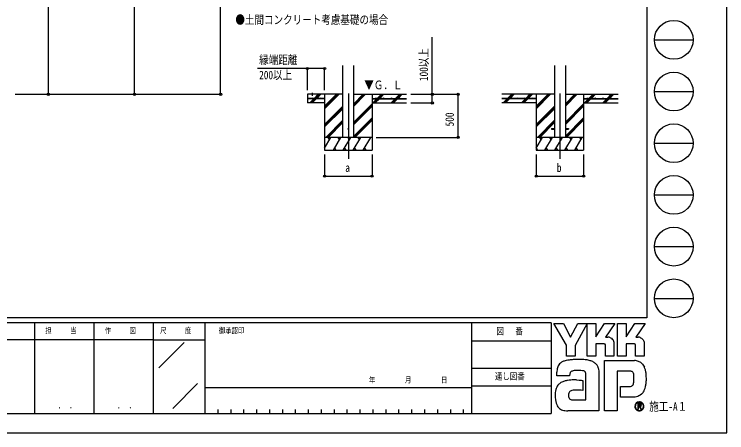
# Model space of a CAD drawing. Units: millimetres, scale not verified. Extents: x -12615 to 12615, y -8910 to 8910.
# Drawn here: x 4341 to 12615, y -8910 to -4053 of the extents above; entities that cross this region are included whole.
import ezdxf
from ezdxf.enums import TextEntityAlignment as Align

# ---------------------------------------------------------------- set-up
doc = ezdxf.new("R2010")
doc.units = ezdxf.units.MM
doc.header["$LTSCALE"] = 40
for name, color, linetype in [('0-2_USER1', 3, 'Continuous'), ('0-3_YKK_12', 2, 'Continuous'), ('0-4_YKK_13', 4, 'Continuous'), ('0-5_YKK_A1', 4, 'Continuous'), ('0-6_YKK_D', 6, 'Continuous'), ('0-7_YKK_ZWAK', 7, 'Continuous')]:
    doc.layers.add(name, color=color, linetype=linetype)
doc.styles.add('ＭＳ ゴシック', font='')
doc.styles.get('ＭＳ ゴシック').set_extended_font_data('MS Gothic')

msp = doc.modelspace()

# ---------------------------------------------------------------- linework, layer by layer
at = {"layer": '0-3_YKK_12'}
for p, q in [((8220.69, -4972.97), (8220.69, -5732.18)), ((10678.08, -4972.97), (10678.08, -5732.18))]:
    msp.add_line(p, q, dxfattribs=at)
at = {"layer": '0-4_YKK_13'}
for p, q in [((10578.08, -5377.68), (10578.08, -5386.68)), ((10578.08, -5377.68), (10615.58, -5377.68)), ((10740.58, -5377.68), (10778.08, -5377.68)), ((10778.08, -5377.68), (10778.08, -5386.68)), ((10578.08, -5386.68), (10615.58, -5386.68)), ((10740.58, -5386.68), (10778.08, -5386.68))]:
    msp.add_line(p, q, dxfattribs=at)
msp.add_circle((8220.69, -5382.18), 5, dxfattribs=at)
at = {"layer": '0-5_YKK_A1'}
for p, q in [((8158.19, -5482.18), (8158.19, -4646.83)), ((8283.19, -5482.18), (8283.19, -4646.83)), ((10615.58, -4645.83), (10615.58, -5482.18)), ((10740.58, -4645.83), (10740.58, -5482.18)), ((7945.69, -5029.68), (7745.69, -5029.68)), ((7945.69, -5034.68), (7745.69, -5034.68)), ((7773.56, -5080.78), (7819.66, -5034.68)), ((7786.3, -5082.18), (7833.8, -5034.68)), ((7799.22, -4965.97), (7799.22, -5000.82)), ((7800.44, -5082.18), (7847.94, -5034.68)), ((7824.66, -5029.68), (7872.16, -4982.18)), ((7838.8, -5029.68), (7886.3, -4982.18)), ((7852.94, -5029.68), (7900.44, -4982.18)), ((7945.69, -4982.18), (7945.69, -5632.18)), ((7945.69, -5149.06), (8112.58, -4982.18)), ((7945.69, -5134.92), (8098.43, -4982.18)), ((7945.69, -5120.78), (8084.29, -4982.18)), ((7945.69, -5029.68), (7945.69, -5034.68)), ((8283.19, -5119.93), (8420.94, -4982.18)), ((8283.19, -5105.79), (8406.8, -4982.18)), ((8283.19, -5091.65), (8392.66, -4982.18)), ((8283.19, -4982.18), (8895.69, -4982.18)), ((8495.69, -4982.18), (8495.69, -5632.18)), ((8495.69, -5029.68), (8895.69, -5029.68)), ((8495.69, -5029.68), (8495.69, -5034.68)), ((8495.69, -5034.68), (8895.69, -5034.68)), ((8504.79, -5082.18), (8552.29, -5034.68)), ((8518.93, -5082.18), (8566.43, -5034.68)), ((8533.07, -5082.18), (8580.57, -5034.68)), ((8557.29, -5029.68), (8604.79, -4982.18)), ((8571.43, -5029.68), (8618.93, -4982.18)), ((8585.57, -5029.68), (8633.08, -4982.18)), ((8716.92, -5082.18), (8764.42, -5034.68)), ((8731.06, -5082.18), (8778.56, -5034.68)), ((8745.21, -5082.18), (8792.71, -5034.68)), ((8769.42, -5029.68), (8816.92, -4982.18)), ((8783.56, -5029.68), (8831.07, -4982.18)), ((8797.71, -5029.68), (8845.21, -4982.18)), ((10615.58, -4982.18), (10003.08, -4982.18)), ((10403.08, -5029.68), (10003.08, -5029.68)), ((10403.08, -5034.68), (10003.08, -5034.68)), ((10017.41, -5082.18), (10064.91, -5034.68)), ((10031.56, -5082.18), (10079.06, -5034.68)), ((10045.7, -5082.18), (10093.2, -5034.68)), ((10069.91, -5029.68), (10117.42, -4982.18)), ((10084.06, -5029.68), (10085.72, -5028.02)), ((10088.91, -5024.83), (10131.56, -4982.18)), ((10098.2, -5029.68), (10145.7, -4982.18)), ((10230.95, -5080.78), (10277.05, -5034.68)), ((10243.69, -5082.18), (10291.19, -5034.68)), ((10257.83, -5082.18), (10305.33, -5034.68)), ((10282.05, -5029.68), (10329.55, -4982.18)), ((10296.19, -5029.68), (10343.69, -4982.18)), ((10310.33, -5029.68), (10357.83, -4982.18)), ((10403.08, -4982.18), (10403.08, -5632.18)), ((10403.08, -5149.06), (10569.96, -4982.18)), ((10403.08, -5134.92), (10555.82, -4982.18)), ((10403.08, -5120.78), (10541.68, -4982.18)), ((10403.08, -5029.68), (10403.08, -5034.68)), ((10740.58, -5119.93), (10878.33, -4982.18)), ((10740.58, -5105.79), (10864.19, -4982.18)), ((10740.58, -5091.65), (10850.05, -4982.18)), ((10740.58, -4982.18), (11353.08, -4982.18)), ((10953.08, -4982.18), (10953.08, -5632.18)), ((10953.08, -5029.68), (11353.08, -5029.68)), ((10953.08, -5029.68), (10953.08, -5034.68)), ((10953.08, -5034.68), (11353.08, -5034.68)), ((10962.18, -5082.18), (11009.68, -5034.68)), ((10976.32, -5082.18), (11023.82, -5034.68)), ((10990.46, -5082.18), (11037.96, -5034.68)), ((11014.68, -5029.68), (11062.18, -4982.18)), ((11028.82, -5029.68), (11076.32, -4982.18)), ((11042.96, -5029.68), (11090.46, -4982.18)), ((11174.31, -5082.18), (11221.81, -5034.68)), ((11188.45, -5082.18), (11235.95, -5034.68)), ((11202.6, -5082.18), (11250.1, -5034.68)), ((11226.81, -5029.68), (11274.31, -4982.18)), ((11240.95, -5029.68), (11288.45, -4982.18)), ((11255.1, -5029.68), (11302.6, -4982.18)), ((7945.69, -5082.18), (7745.69, -5082.18)), ((7945.69, -5332.91), (8158.19, -5120.41)), ((8283.19, -5303.78), (8495.69, -5091.28)), ((8283.19, -5317.92), (8495.69, -5105.42)), ((8283.19, -5332.06), (8495.69, -5119.56)), ((8495.69, -5082.18), (8895.69, -5082.18)), ((10403.08, -5082.18), (10003.08, -5082.18)), ((10403.08, -5332.91), (10615.58, -5120.41)), ((10740.58, -5303.78), (10953.08, -5091.28)), ((10740.58, -5317.92), (10953.08, -5105.42)), ((10740.58, -5332.06), (10953.08, -5119.56)), ((10953.08, -5082.18), (11353.08, -5082.18)), ((7945.69, -5347.05), (8158.19, -5134.55)), ((7945.69, -5361.19), (8158.19, -5148.7)), ((10403.08, -5347.05), (10615.58, -5134.55)), ((10403.08, -5361.19), (10615.58, -5148.7)), ((7958.55, -5482.18), (8158.19, -5282.54)), ((8283.19, -5465.91), (8495.69, -5253.41)), ((8283.19, -5480.05), (8495.69, -5267.55)), ((8295.2, -5482.18), (8495.69, -5281.69)), ((10415.94, -5482.18), (10615.58, -5282.54)), ((10740.58, -5465.91), (10953.08, -5253.41)), ((10740.58, -5480.05), (10953.08, -5267.55)), ((10752.59, -5482.18), (10953.08, -5281.69)), ((7972.69, -5482.18), (8158.19, -5296.68)), ((7986.84, -5482.18), (8158.19, -5310.83)), ((10430.08, -5482.18), (10615.58, -5296.68)), ((10444.23, -5482.18), (10615.58, -5310.83)), ((8495.69, -5482.18), (7945.69, -5482.18)), ((7945.69, -5607.63), (8018.12, -5482.18)), ((8003.12, -5508.17), (7988.12, -5482.18)), ((8046.99, -5632.18), (8133.59, -5482.18)), ((8118.59, -5508.16), (8103.59, -5482.18)), ((8162.46, -5632.18), (8249.06, -5482.18)), ((8234.06, -5508.17), (8219.06, -5482.18)), ((8277.93, -5632.18), (8364.53, -5482.18)), ((8349.53, -5508.17), (8334.53, -5482.18)), ((8393.4, -5632.18), (8480, -5482.18)), ((8450, -5482.18), (8450, -5482.18)), ((10953.08, -5482.18), (10403.08, -5482.18)), ((10403.08, -5607.63), (10475.51, -5482.18)), ((10460.51, -5508.17), (10445.51, -5482.18)), ((10504.38, -5632.18), (10590.98, -5482.18)), ((10575.98, -5508.16), (10560.98, -5482.18)), ((10619.85, -5632.18), (10706.45, -5482.18)), ((10691.45, -5508.17), (10676.45, -5482.18)), ((10735.32, -5632.18), (10821.92, -5482.18)), ((10806.92, -5508.17), (10791.92, -5482.18)), ((10850.79, -5632.18), (10937.39, -5482.18)), ((10922.39, -5508.16), (10907.39, -5482.18)), ((8061.99, -5606.2), (8076.99, -5632.18)), ((8177.46, -5606.2), (8192.46, -5632.18)), ((8292.93, -5606.2), (8307.93, -5632.18)), ((8408.4, -5606.2), (8423.4, -5632.18)), ((10403.91, -5606.2), (10418.91, -5632.18)), ((10519.38, -5606.2), (10534.38, -5632.18)), ((10634.85, -5606.2), (10649.85, -5632.18)), ((10750.32, -5606.2), (10765.32, -5632.18)), ((10865.79, -5606.2), (10880.79, -5632.18)), ((7945.69, -5632.18), (8495.69, -5632.18)), ((10403.08, -5632.18), (10953.08, -5632.18))]:
    msp.add_line(p, q, dxfattribs=at)
msp.add_lwpolyline([(8158.19, -4982.18), (7745.69, -4982.18), (7745.69, -5082.18)], dxfattribs=at)
for centre in [(7810.69, -5027.18), (7900.69, -5027.18), (8540.69, -5027.18), (8630.69, -5027.18), (8720.69, -5027.18), (8810.69, -5027.18), (10088.08, -5027.18), (10178.08, -5027.18), (10268.08, -5027.18), (10358.08, -5027.18), (10998.08, -5027.18), (11088.08, -5027.18), (11178.08, -5027.18), (11268.08, -5027.18)]:
    msp.add_circle(centre, 2.5, dxfattribs=at)
at = {"layer": '0-6_YKK_D'}
for p, q in [((6737.85, -4982.18), (6737.85, -2151.07)), ((5737.85, -4982.18), (5737.85, -2272.18)), ((4737.85, -4982.18), (4737.85, -2532.18)), ((7745.69, -4932.18), (7745.69, -4681.18)), ((7945.69, -4932.18), (7945.69, -4681.18)), ((4351.7, -4982.18), (4738.85, -4982.18)), ((4351.7, -4982.18), (6738.85, -4982.18)), ((4352.7, -4982.18), (5738.85, -4982.18)), ((8945.69, -4982.18), (9496.69, -4982.18)), ((8945.69, -4982.18), (9196.69, -4982.18)), ((9495.69, -5482.18), (9495.69, -4982.18)), ((8945.69, -5082.18), (9196.69, -5082.18)), ((8545.69, -5482.18), (9496.69, -5482.18)), ((7945.69, -5682.18), (7945.69, -5933.18)), ((8495.69, -5682.18), (8495.69, -5933.18)), ((10403.08, -5682.18), (10403.08, -5933.18)), ((10953.08, -5682.18), (10953.08, -5933.18)), ((7945.69, -5932.18), (8495.69, -5932.18)), ((10403.08, -5932.18), (10953.08, -5932.18))]:
    msp.add_line(p, q, dxfattribs=at)
for points in [[(9195.69, -5082.18), (9195.69, -4982.18), (9195.69, -4318.98)], [(7945.69, -4682.18), (7745.69, -4682.18), (7165.09, -4682.18)]]:
    msp.add_lwpolyline(points, dxfattribs=at)
for centre in [(7745.69, -4682.18), (7945.69, -4682.18), (4737.85, -4982.18), (5737.85, -4982.18), (6737.85, -4982.18), (9195.69, -4982.18), (9495.69, -4982.18), (9195.69, -5082.18), (9495.69, -5482.18), (7945.69, -5932.18), (8495.69, -5932.18), (10403.08, -5932.18), (10953.08, -5932.18)]:
    msp.add_circle(centre, 12.75, dxfattribs=at)
at = {"layer": '0-7_YKK_ZWAK'}
for p, q in [((11685.06, 8325), (11685.06, -7575)), ((11775.06, -4350), (12225.06, -4350)), ((11775.06, -4950), (12225.06, -4950)), ((11775.06, -5550), (12225.06, -5550)), ((11775.06, -6150), (12225.06, -6150)), ((11775.06, -6750), (12225.06, -6750)), ((11775.06, -7350), (12225.06, -7350)), ((11685.06, -7575), (-11714.94, -7575)), ((4575.06, -7635), (4575.06, -8685)), ((5265.06, -7635), (5265.06, -8685)), ((5955.06, -7635), (5955.06, -8685)), ((6555.06, -7635), (5955.06, -7635)), ((9652.56, -7635), (6555.06, -7635)), ((6555.06, -7635), (6555.06, -8685)), ((9652.56, -7635), (9652.56, -8685)), ((10575.06, -7635), (9652.56, -7635)), ((10575.06, -7635), (10575.06, -8685)), ((5955.06, -7830), (3885.06, -7830)), ((5955.06, -7830), (6555.06, -7830)), ((9652.56, -7845), (10575.06, -7845)), ((6021.31, -8154.87), (6315.11, -7861.08)), ((9652.56, -8160), (10575.06, -8160)), ((6182.02, -8627.97), (6470.68, -8339.3)), ((6555.06, -8385), (9652.56, -8385)), ((10575.06, -8370), (9652.56, -8370)), ((3885.06, -8685), (5955.06, -8685)), ((5955.06, -8685), (6555.06, -8685)), ((6555.06, -8685), (9652.56, -8685)), ((6705.06, -8640), (6705.06, -8685)), ((6855.06, -8640), (6855.06, -8685)), ((7005.06, -8640), (7005.06, -8685)), ((7155.06, -8640), (7155.06, -8685)), ((7305.06, -8640), (7305.06, -8685)), ((7455.06, -8640), (7455.06, -8685)), ((7605.06, -8640), (7605.06, -8685)), ((7755.06, -8640), (7755.06, -8685)), ((7905.06, -8640), (7905.06, -8685)), ((8055.06, -8640), (8055.06, -8685)), ((8205.06, -8640), (8205.06, -8685)), ((8355.06, -8640), (8355.06, -8685)), ((8505.06, -8640), (8505.06, -8685)), ((8655.06, -8640), (8655.06, -8685)), ((8805.06, -8640), (8805.06, -8685)), ((8955.06, -8640), (8955.06, -8685)), ((9105.06, -8640), (9105.06, -8685)), ((9255.06, -8640), (9255.06, -8685)), ((9405.06, -8640), (9405.06, -8685)), ((9555.06, -8640), (9555.06, -8685)), ((9652.56, -8685), (10575.06, -8685)), ((11600.02, -8651.94), (11600.02, -8651.94))]:
    msp.add_line(p, q, dxfattribs=at)
for points in [[(-12615, -8910), (12615, -8910), (12615, 8910), (-12615, 8910)], [(10608.06, -7644), (10718.49, -7644), (10801.41, -7800.3), (10884.12, -7644), (10994.63, -7644), (10853.01, -7895.97), (10853.01, -8022.4), (10752.29, -8022.4), (10752.29, -7892.57)]]:
    msp.add_lwpolyline(points, close=True, dxfattribs=at)
for points in [[(5955.06, -7635), (3885.06, -7635), (3885.06, -8685)], [(11191.64, -7879.83), (11096.31, -7879.83), (11096.31, -8022.29), (10994.74, -8022.29), (10994.74, -7644), (11096.31, -7644), (11096.31, -7798.75), (11196.21, -7644), (11315.52, -7644), (11208.48, -7800.64), (11212.27, -7800.64), (11216.46, -7800.64), (11220.76, -7800.64), (11224.9, -7800.64), (11228.6, -7800.64), (11231.58, -7800.64), (11233.57, -7800.64), (11234.3, -7800.64)], [(11542.53, -7879.83), (11447.31, -7879.83), (11447.31, -8022.4), (11345.69, -8022.4), (11345.69, -7644), (11447.31, -7644), (11447.31, -7798.75), (11547.1, -7644), (11666.41, -7644), (11559.37, -7800.64), (11563.2, -7800.64), (11567.41, -7800.64), (11571.71, -7800.64), (11575.84, -7800.64), (11579.52, -7800.64), (11582.49, -7800.64), (11584.47, -7800.64), (11585.19, -7800.64)], [(11263.52, -7806.64), (11275.65, -7813.57), (11285.92, -7822.6), (11294.18, -7833.36), (11300.27, -7845.45), (11304.03, -7858.49), (11305.32, -7872.11), (11305.32, -8022.65), (11206.23, -8022.65), (11206.23, -7894.23)], [(11614.45, -7806.64), (11626.61, -7813.57), (11636.92, -7822.6), (11645.22, -7833.36), (11651.35, -7845.45), (11655.14, -7858.49), (11656.44, -7872.11), (11656.44, -8022.4), (11557.12, -8022.4), (11557.12, -7894.23)], [(11486.61, -8194.52), (11343.58, -8194.52), (11343.58, -8655), (11193.69, -8655), (11193.69, -8072.37), (11542.06, -8072.37)], [(11123.13, -8157.5), (11127.38, -8174.71), (11129.79, -8193.13), (11130.55, -8212.76), (11130.55, -8655), (10768.66, -8655)], [(10963.16, -8196.37), (10953.82, -8192.71), (10938.88, -8189.6), (10919.82, -8187.31), (10898.12, -8186.08), (10875.25, -8186.18), (10852.69, -8187.85)], [(11636.14, -8113.54), (11645.92, -8125.87), (11653.24, -8137.83), (11658.35, -8148.65)], [(10814.39, -8196.93), (10807.42, -8200.86), (10801.98, -8205.65), (10797.86, -8211.25), (10794.88, -8217.59), (10792.82, -8224.59), (10791.48, -8232.21), (10790.67, -8240.37), (10790.19, -8249), (10640.23, -8249.37), (10640.67, -8228.86), (10641.5, -8205.82)], [(10871.84, -8296.58), (10900.22, -8298.46), (10922.53, -8300.96), (10937.13, -8303.3), (10942.36, -8304.7), (10942.36, -8419.42), (10925.77, -8417.67), (10907.57, -8416.68), (10888.94, -8416.3), (10871.06, -8416.36), (10855.1, -8416.69), (10842.25, -8417.13), (10833.68, -8417.51), (10830.56, -8417.68), (10817.59, -8420.05), (10806.4, -8423.76), (10797.01, -8428.84), (10789.4, -8435.31), (10783.58, -8443.19), (10779.55, -8452.51), (10777.31, -8463.3), (10776.86, -8475.57), (10778.29, -8489.07), (10781.15, -8500.22), (10785.28, -8509.25), (10790.48, -8516.37), (10796.58, -8521.78), (10803.4, -8525.72), (10810.76, -8528.37), (10818.48, -8529.97), (10977.79, -8529.97), (10977.79, -8235.22), (10977.83, -8229.38), (10977.53, -8223.66), (10976.78, -8218.16), (10975.5, -8212.94), (10973.59, -8208.07), (10970.96, -8203.64), (10967.51, -8199.72), (10963.16, -8196.37)], [(11537.48, -8282.99), (11537.29, -8263.9), (11536.38, -8246.69), (11534.23, -8231.59), (11530.31, -8218.78)], [(11623.69, -8462.91), (11609.85, -8473.67), (11595.43, -8482.13), (11580.55, -8488.44), (11565.3, -8492.76), (11549.8, -8495.23), (11534.16, -8496.03), (11380.08, -8496.03), (11380.08, -8374.99), (11466.96, -8374.99), (11482.98, -8374.77), (11497.07, -8373.4), (11509.16, -8369.86)], [(11623.82, -8587.79), (11623.75, -8586.03), (11623.53, -8584.34), (11623.16, -8582.71), (11622.66, -8581.16), (11622.01, -8579.69), (11621.22, -8578.31), (11620.3, -8577.02), (11619.24, -8575.84), (11617.85, -8574.61), (11616.31, -8573.54), (11614.62, -8572.63), (11612.79, -8571.88), (11610.84, -8571.29), (11608.75, -8570.87), (11606.55, -8570.61), (11604.23, -8570.53), (11581.5, -8570.53), (11581.5, -8637.42), (11588.37, -8637.42), (11588.37, -8577.35), (11604.23, -8577.35), (11605.87, -8577.41), (11607.41, -8577.57), (11608.85, -8577.83), (11610.19, -8578.2), (11611.42, -8578.67), (11612.53, -8579.24), (11613.52, -8579.9), (11614.4, -8580.67)], [(11617.08, -8587.79), (11616.66, -8591.01), (11615.51, -8593.54), (11613.78, -8595.47), (11611.64, -8596.87), (11609.23, -8597.83), (11606.71, -8598.42), (11604.25, -8598.72), (11601.99, -8598.8), (11596.03, -8598.8), (11599.04, -8603.91), (11618.68, -8637.65), (11626.54, -8637.65), (11607.6, -8605.17), (11609.37, -8604.82), (11611.07, -8604.37), (11612.67, -8603.83), (11614.19, -8603.2), (11615.6, -8602.47), (11616.92, -8601.65), (11618.14, -8600.73), (11619.24, -8599.73)]]:
    msp.add_lwpolyline(points, dxfattribs=at)
for centre in [(12000.06, -4350), (12000.06, -4950), (12000.06, -5550), (12000.06, -6150), (12000.06, -6750), (12000.06, -7350)]:
    msp.add_circle(centre, 225, dxfattribs=at)
for centre, radius, start, end in [((11234.45, -7875.57), 74.93, 78.26798, 90.11215), ((11235.52, -7870.11), 69.37, 66.19963, 78.22058), ((11585.34, -7875.7), 75.07, 78.27851, 90.10826), ((11586.37, -7870.44), 69.7, 66.2483, 78.23226), ((11192.17, -7893.88), 14.06, 358.57817, 92.1683), ((11543.13, -7893.81), 14, 358.29941, 92.43455), ((10754.79, -8184.02), 108.55, 122.60463, 137.83438), ((10769.15, -8207.24), 135.84, 108.37421, 122.42809), ((10791.88, -8288.08), 219.75, 100.93159, 107.35499), ((10866.16, -8648.45), 587.69, 97.86054, 101.37938), ((10901.03, -8890.74), 832.48, 94.90201, 97.9576), ((10903.41, -8910.14), 852, 91.6169, 94.94971), ((10900.11, -8772.18), 714.01, 87.51794, 91.66439), ((10909.38, -8573.33), 514.94, 81.92631, 87.59083), ((10936.76, -8385.69), 325.32, 73.67137, 82.05943), ((10977.38, -8249.75), 183.45, 60.60528, 73.9085), ((10994.01, -8216.59), 146.41, 52.17347, 59.90542), ((11008.88, -8197.34), 122.08, 43.55042, 52.14561), ((11536.36, -8232.64), 160.37, 78.73198, 87.96551), ((11541.07, -8208.59), 135.87, 69.03034, 78.69541), ((11545.45, -8196.9), 123.38, 59.39484, 68.9885), ((11547.48, -8193.34), 119.28, 50.3012, 59.3616), ((11546.74, -8194.18), 120.4, 42.05209, 50.28551), ((10913.41, -8221.38), 272.36, 171.55622, 176.72493), ((10821.12, -8207.6), 179.04, 163.48385, 171.57982), ((10774.82, -8193.86), 130.74, 152.2125, 163.4865), ((10754.81, -8183.52), 108.22, 138.03852, 152.12015), ((10873.7, -8375.98), 189.3, 96.37207, 102.75341), ((11017.07, -8189.43), 110.69, 34.48659, 43.50182), ((11017.13, -8189.26), 110.55, 25.58915, 34.43128), ((11007.29, -8193.87), 121.41, 17.43089, 25.54591), ((11487.28, -8228.44), 188.76, 14.76267, 25.00486), ((11371.51, -8259.99), 308.76, 7.9139, 14.95041), ((10853.97, -8290.89), 101.95, 102.4979, 112.84632), ((11487.42, -8268.03), 73.52, 77.94572, 90.63794), ((11493.81, -8238.05), 42.86, 60.20991, 77.92418), ((11497.96, -8230.26), 34.04, 39.8078, 59.75378), ((11492.14, -8234.71), 41.37, 22.65544, 39.38165), ((11255.87, -8276.8), 425.61, 2.54376, 8.01251), ((11189.59, -8280.29), 491.98, 357.76419, 2.60674), ((10750.42, -8434.88), 122.29, 130.60221, 141.94427), ((10757.63, -8443.54), 133.55, 120.60724, 130.53081), ((10771.85, -8467.72), 161.6, 112.58838, 120.58162), ((10790.98, -8513.7), 211.4, 106.61303, 112.59024), ((10821.07, -8614.84), 316.93, 99.87193, 106.59825), ((10837.93, -8709.82), 413.39, 94.78469, 99.91711), ((10846.14, -8804.31), 508.24, 90.80099, 94.81812), ((10847.39, -8874.68), 578.61, 87.57779, 90.82714), ((11490.45, -8334.13), 40.8, 314.78099, 333.92928), ((11460.15, -8319.42), 74.48, 334.00676, 347.34989), ((11377.49, -8300.27), 159.33, 347.14308, 355.40008), ((11196.61, -8284.73), 340.88, 355.2339, 0.29193), ((11307.45, -8294.38), 373.25, 347.15166, 352.97565), ((11208.51, -8281.51), 473.02, 352.8937, 357.82206), ((10826.95, -8462.09), 204.02, 164.97537, 174.56739), ((10777.37, -8448.87), 152.71, 153.89178, 164.94341), ((10754.78, -8438.01), 127.65, 142.04688, 153.80771), ((11495.16, -8338.28), 34.54, 293.91672, 314.09376), ((11506.24, -8334.86), 173.92, 318.67367, 325.29112), ((11551.08, -8368.28), 118.04, 326.23251, 339.61931), ((11440.22, -8325.35), 236.92, 339.22498, 347.31457), ((10914.4, -8470.46), 291.87, 174.55588, 182.47272), ((11077.49, -8467.89), 454.94, 181.90948, 187.89042), ((11523.69, -8350.16), 150.71, 311.57033, 318.66243), ((10886.08, -8494.82), 261.65, 187.80471, 196.36971), ((10785.01, -8524.67), 156.26, 196.3102, 208.20993), ((10741.01, -8548.09), 106.41, 208.29777, 223.35561), ((11599.78, -8604.63), 52.6, 179.86065, 225.14399), ((11600.11, -8604.57), 52.92, 90.09157, 179.92363), ((11599.77, -8604.4), 47.06, 134.8007, 180.12175), ((11599.58, -8604.7), 46.87, 179.75513, 225.29722), ((11599.91, -8604.13), 46.97, 89.86602, 135.149), ((11600.1, -8604.47), 52.82, 44.93442, 90.08536), ((11600.12, -8604.49), 47.33, 45.03108, 90.11509), ((11599.95, -8604.42), 47.52, 270.09072, 359.90926), ((11607.02, -8587.51), 10.06, 358.3894, 42.86139), ((11607.22, -8588.27), 16.6, 316.37674, 1.6565), ((11600.15, -8604.5), 47.31, 0.00643, 45.07115), ((11600.52, -8604.31), 52.41, 359.78949, 45.13288), ((11600.39, -8604.71), 52.54, 314.92572, 0.23508), ((10731.08, -8556.83), 93.2, 223.64205, 239.63663), ((10739.32, -8541.84), 110.3, 239.8785, 253.65355), ((10754.4, -8490.03), 164.26, 253.69102, 263.74909), ((10767.18, -8376.29), 278.71, 263.68487, 270.30455), ((11600.03, -8604.63), 52.77, 224.94536, 269.98445), ((11599.93, -8605.12), 46.82, 224.62822, 270.10973), ((11600.03, -8604.37), 53.04, 269.98802, 314.93777)]:
    msp.add_arc(centre, radius, start, end, dxfattribs=at)

# ---------------------------------------------------------------- texts
at = {"layer": '0-2_USER1', "style": 'ＭＳ ゴシック', "width": 0.8}
msp.add_text('●土間コンクリート考慮基礎の場合', height=98.97, dxfattribs=at).set_placement((6908.87, -4196.36), align=Align.BOTTOM_LEFT)
at = {"layer": '0-5_YKK_A1', "style": 'ＭＳ ゴシック', "width": 0.8}
msp.add_text('▼Ｇ．Ｌ', height=98.97, dxfattribs=at).set_placement((8405.32, -4953.73), align=Align.BOTTOM_LEFT)
at = {"layer": '0-6_YKK_D', "style": 'ＭＳ ゴシック', "width": 0.8}
for s, p in [('100以上', (9175.69, -4828.58)), ('500', (9475.69, -5354.58))]:
    msp.add_text(s, height=98.97, rotation=90, dxfattribs=at).set_placement(p, align=Align.BOTTOM_LEFT)
for s, p in [('縁端距離', (7185.09, -4662.18)), ('200以上', (7185.09, -4837.18)), ('b', (10642.08, -5912.18)), ('a', (8184.69, -5912.18))]:
    msp.add_text(s, height=98.97, dxfattribs=at).set_placement(p, align=Align.BOTTOM_LEFT)
at = {"layer": '0-7_YKK_ZWAK', "style": 'ＭＳ ゴシック', "width": 0.8}
for s, height, p in [('担     当', 65.98, (4701.66, -7777.5)), ('作     図', 65.98, (5391.66, -7777.5)), ('尺     度', 65.98, (6034.26, -7777.5)), ('御承認印', 65.98, (6717.41, -7777.5)), ('図\u3000 番', 76.98, (9940.21, -7792.5)), ('年        月        日', 65.98, (8459.72, -8349.64)), ('通し図番', 76.98, (9923.41, -8317.5)), ('施工-A１', 98.97, (11715.06, -8685)), ('． ．', 77.75, (4845, -8653.06)), ('． ．', 77.75, (5535, -8653.06))]:
    msp.add_text(s, height=height, dxfattribs=at).set_placement(p, align=Align.BOTTOM_LEFT)

doc.saveas('drawing.dxf')
